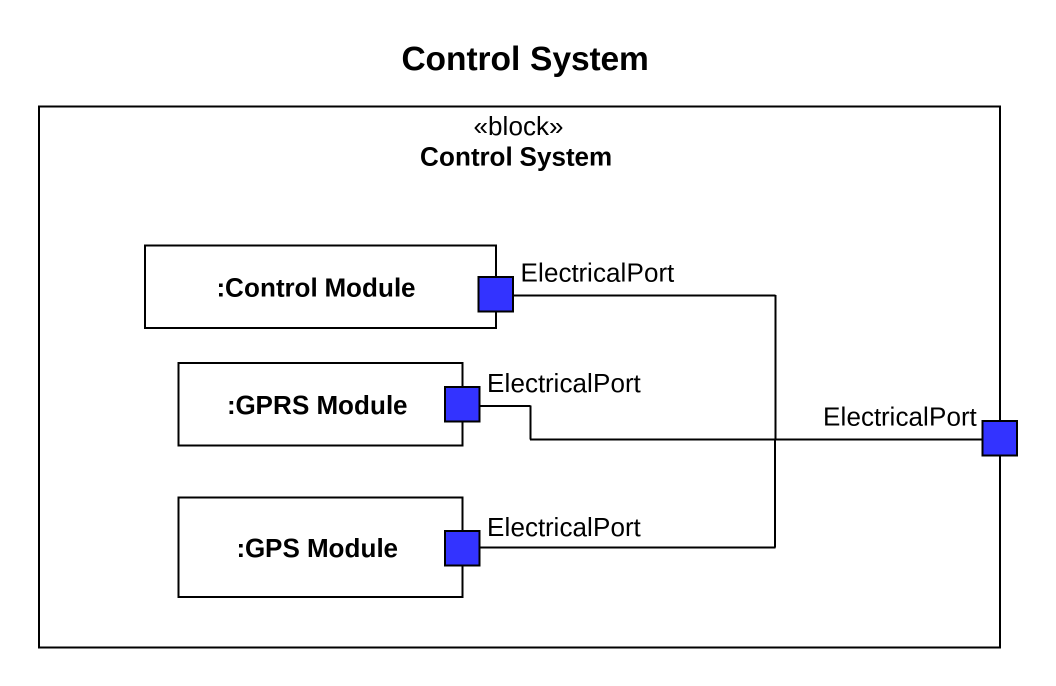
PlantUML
@startuml
title Control System
rectangle "Control System" as Control_System <<block>> {
  rectangle ":Control Module" as Control_Module {
    port ElectricalPort #3333FF
  }
  rectangle ":GPRS Module" as GPRS_Module {
    port "ElectricalPort" as ElectricalPort_2 #3333FF
  }
  port "ElectricalPort" as ElectricalPort_3 #3333FF
  rectangle ":GPS Module" as GPS_Module {
    port "ElectricalPort" as ElectricalPort_4 #3333FF
  }
}
ElectricalPort -right- ElectricalPort_3
ElectricalPort_2 -right- ElectricalPort_3
ElectricalPort_4 -right- ElectricalPort_3
@enduml
